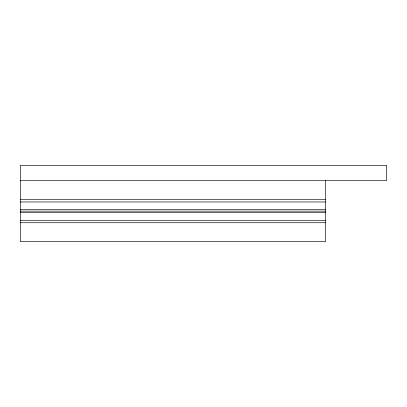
<?xml version="1.0" encoding="UTF-8"?>
<svg xmlns="http://www.w3.org/2000/svg" width="407" height="407" viewBox="0 0 407 407"><rect width="100%" height="100%" fill="white"/><g stroke="black" fill="none" stroke-linecap="round" stroke-linejoin="round"><path stroke-width="0.61" d="M20.35 180.606L386.65 180.606L386.65 165.344L20.35 165.344L20.35 241.656L325.6 241.656L325.6 180.606M20.35 199.532L325.6 199.532M20.35 201.974L325.6 201.974M20.35 209.605L325.6 209.605M20.35 211.131L325.6 211.131M20.35 212.658L325.6 212.658M20.35 220.289L325.6 220.289M20.35 222.731L325.6 222.731"/></g></svg>
